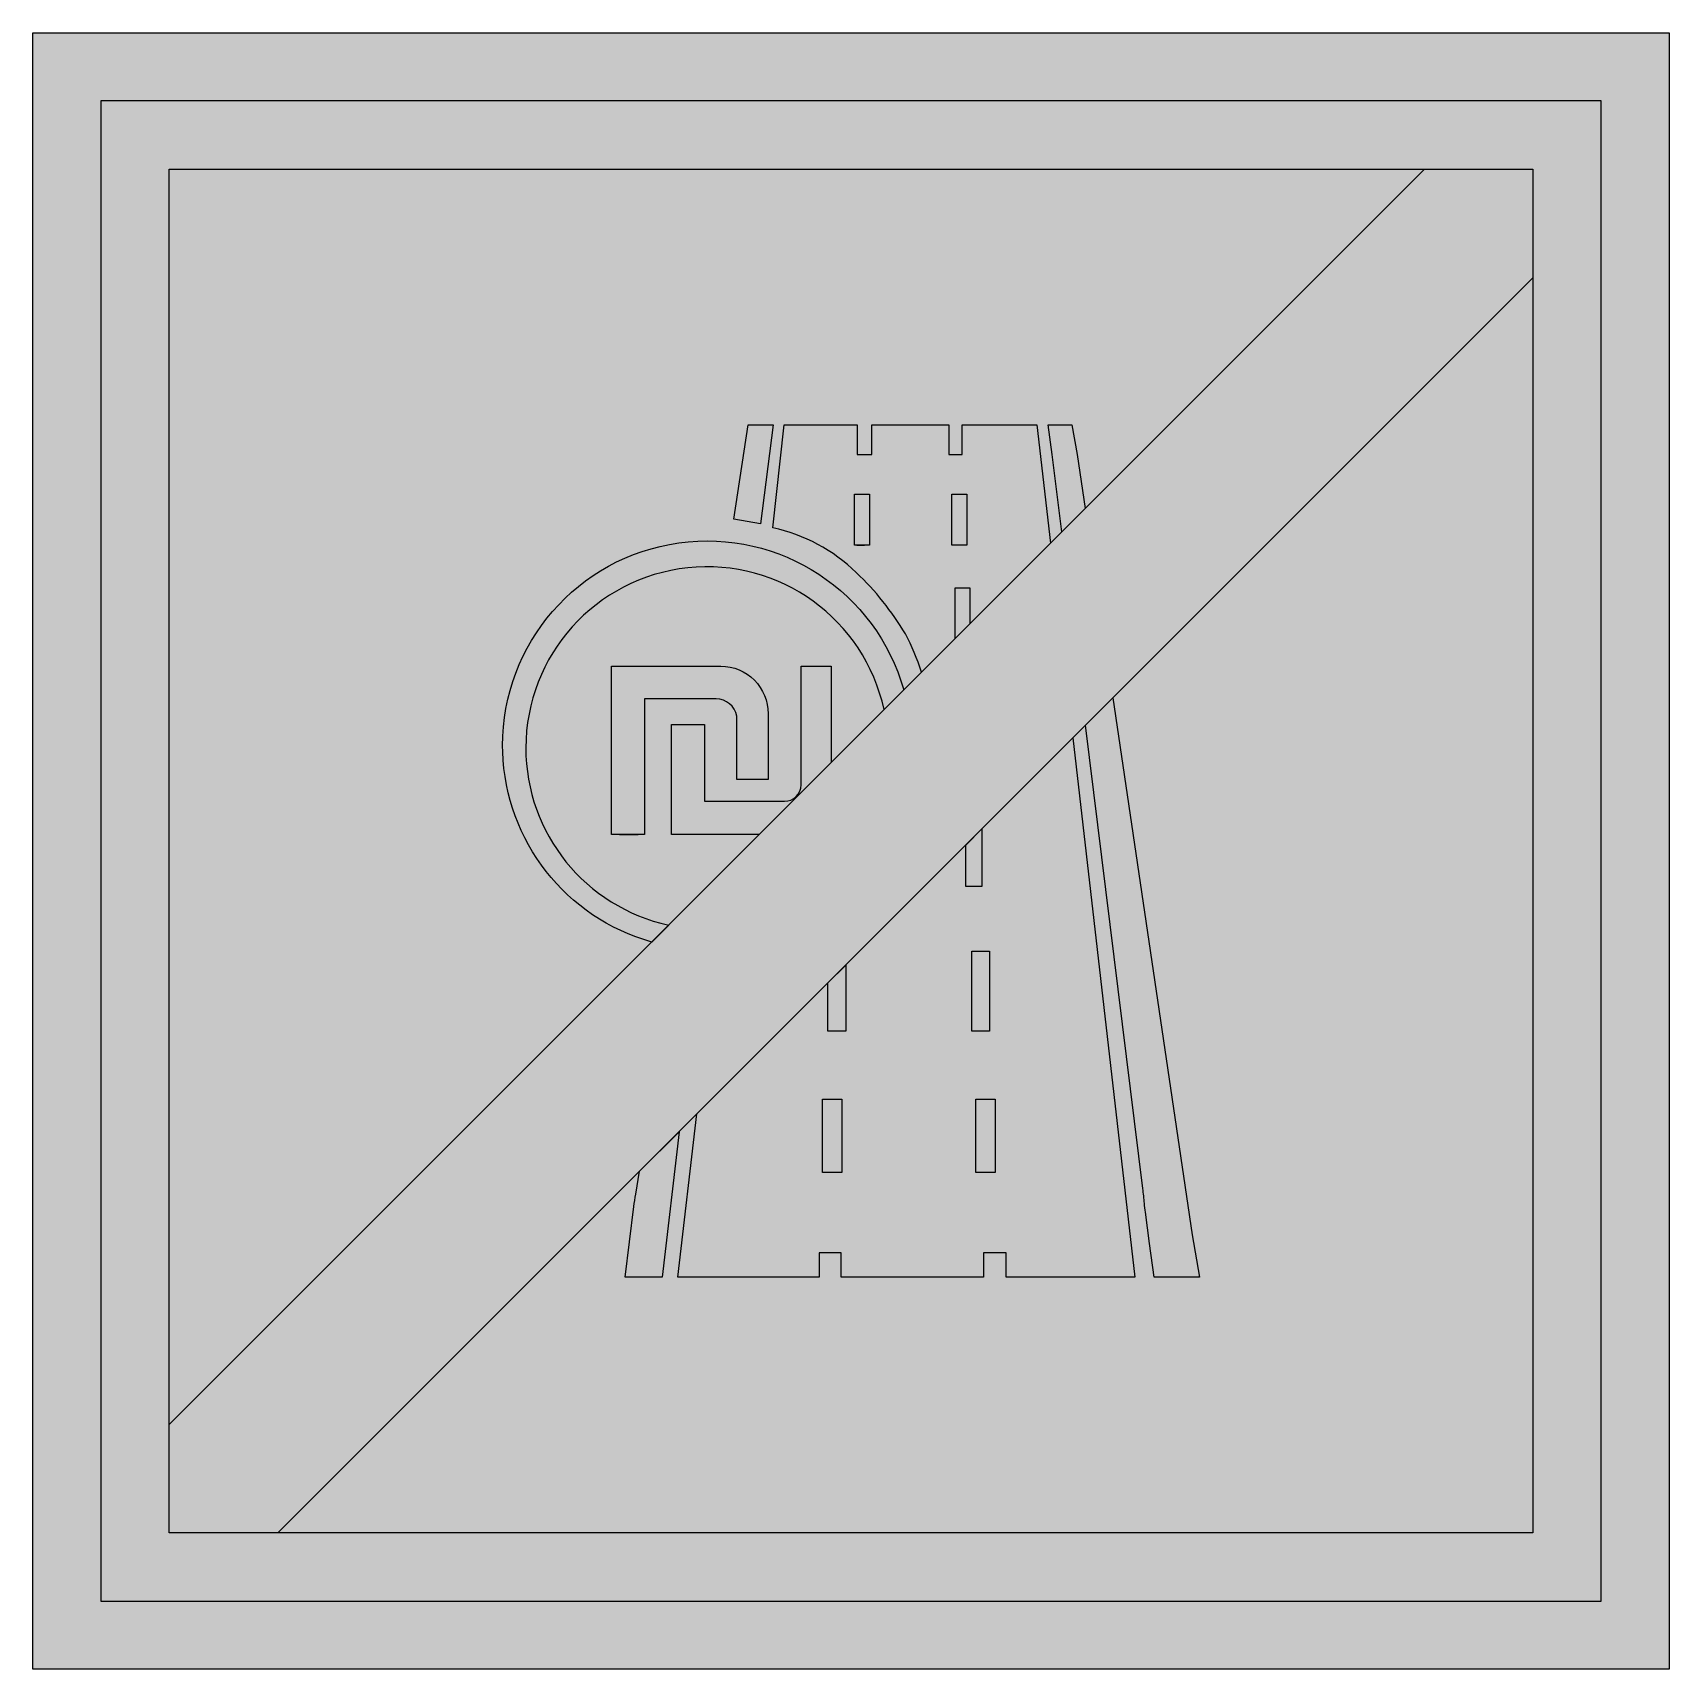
# Model space of a CAD drawing. Extents: x 0 to 14350, y 0 to 5060.
# Drawn here: x 4425 to 6345, y 1570 to 3490 of the extents above; entities that cross this region are included whole.
import ezdxf

# ---------------------------------------------------------------- set-up
doc = ezdxf.new("R2010")
doc.units = 0
doc.header["$MEASUREMENT"] = 0

msp = doc.modelspace()

# ---------------------------------------------------------------- hatches: boundary and pattern name
h = msp.add_hatch(color=5)
h.paths.add_polyline_path([(4425, 1570), (4425, 3490), (6345, 3490), (6345, 1570)])
h.paths.add_polyline_path([(4505, 1650), (6265, 1650), (6265, 3410), (4505, 3410)], flags=16)
h.paths.add_polyline_path([(4585, 1730), (4585, 3330), (6185, 3330), (6185, 1730)], flags=0)
edge = h.paths.add_edge_path(flags=0)
edge.add_line((5692.35, 2709.71), (5785.27, 2079.79))
edge.add_line((5785.27, 2079.79), (5793.71, 2030))
edge.add_line((5793.71, 2030), (5761.48, 2030))
edge.add_line((5761.48, 2030), (5758.79, 2030))
edge.add_line((5758.79, 2030), (5744.86, 2030))
edge.add_line((5744.86, 2030), (5740.86, 2030))
edge.add_line((5740.86, 2030), (5735.08, 2069.45))
edge.add_line((5735.08, 2069.45), (5730.41, 2106.13))
edge.add_arc((6289.542263368881, 2173.704474112184), 563.2008500451205, 185.825511543816, 186.8911159823319, ccw=False)
edge.add_arc((5169.565988931767, 2064.068921379574), 562.1382448624335, 5.355896340768184, 7.144164458849204)
edge.add_line((5727.34, 2133.98), (5660.26, 2677.62))
edge.add_line((5660.26, 2677.62), (5692.35, 2709.71))
h.paths.add_polyline_path([(5645.31, 2662.67), (5718.13, 2030), (5597.28, 2030), (5566.97, 2030), (5566.97, 2036.99), (5566.97, 2058.67), (5540.5, 2058.67), (5540.5, 2030), (5515.17, 2030), (5399.69, 2030), (5373.61, 2030), (5373.61, 2032.5), (5373.61, 2058.67), (5347.52, 2058.67), (5347.52, 2036.37), (5347.52, 2030.03), (5295.72, 2030), (5181.78, 2030), (5204.22, 2221.58)], flags=0)
h.paths.add_polyline_path([(5538.46, 2555.82), (5538.46, 2488.41), (5519.67, 2488.41), (5519.67, 2537.03)], flags=0)
h.paths.add_polyline_path([(5378.77, 2396.13), (5378.77, 2318.59), (5357.92, 2318.59), (5357.92, 2375.28)], flags=0)
edge = h.paths.add_edge_path(flags=0)
edge.add_line((5183.34, 2200.7), (5163.65, 2030))
edge.add_line((5163.65, 2030), (5119.95, 2030))
edge.add_line((5119.95, 2030), (5130.13, 2112.94))
edge.add_arc((5536.573283276822, 2049.360949148601), 411.385996635772, 169.0847051549172, 171.1093936550067, ccw=False)
edge.add_line((5132.63, 2127.26), (5136.98, 2154.34))
edge.add_line((5136.98, 2154.34), (5183.34, 2200.7))
h.paths.add_polyline_path([(5632.29, 2904.34), (5621.07, 2995.32), (5616.46, 3030), (5644.09, 3030), (5650.22, 2995.32), (5659.61, 2931.66)], flags=0)
edge = h.paths.add_edge_path(flags=0)
edge.add_arc((5198.987314722284, 2651.874645267073), 282.9151532956604, 18.12776105715795, 27.99420532393968)
edge.add_arc((5162.517785205502, 2614.742255642303), 332.9158224088155, 30.69197995407867, 46.60238970649173)
edge.add_arc((5249.911080405097, 2711.042052205904), 202.9173540979347, 45.85038365516871, 77.61867686507775)
edge.add_line((5293.42, 2909.24), (5306.47, 3030))
edge.add_line((5306.47, 3030), (5374.75, 3030))
edge.add_line((5374.75, 3030), (5392.4, 3030))
edge.add_line((5392.4, 3030), (5392.4, 2995.28))
edge.add_line((5392.4, 2995.28), (5409.28, 2995.28))
edge.add_line((5409.28, 2995.28), (5409.28, 3030))
edge.add_line((5409.28, 3030), (5426.93, 3030))
edge.add_line((5426.93, 3030), (5476.81, 3030))
edge.add_line((5476.81, 3030), (5499.82, 3030))
edge.add_line((5499.82, 3030), (5499.82, 2995.28))
edge.add_line((5499.82, 2995.28), (5515.56, 2995.28))
edge.add_line((5515.56, 2995.28), (5515.56, 3030))
edge.add_line((5515.56, 3030), (5529.37, 3030))
edge.add_line((5529.37, 3030), (5603.03, 3030))
edge.add_line((5603.03, 3030), (5619.02, 2891.07))
edge.add_line((5619.02, 2891.07), (5467.86, 2739.9))
h.paths.add_polyline_path([(5507.14, 2779.19), (5507.14, 2838.8), (5524.5, 2838.8), (5524.5, 2796.54)], flags=0)
edge = h.paths.add_edge_path(flags=0)
edge.add_line((5277.4, 2549.45), (5174.49, 2549.45))
edge.add_line((5174.49, 2549.45), (5174.49, 2650.17))
edge.add_line((5174.49, 2650.17), (5174.44, 2676))
edge.add_line((5174.44, 2676), (5174.44, 2678.49))
edge.add_line((5174.44, 2678.49), (5213.32, 2678.49))
edge.add_line((5213.32, 2678.49), (5213.32, 2640.03))
edge.add_line((5213.32, 2640.03), (5213.32, 2588.3))
edge.add_line((5213.32, 2588.3), (5307.07, 2588.3))
edge.add_arc((5307.074948497405, 2607.615051529267), 19.31505216316648, 269.9853208773679, 359.9850152457312)
edge.add_line((5326.39, 2607.61), (5326.39, 2720.81))
edge.add_line((5326.39, 2720.81), (5326.39, 2733.11))
edge.add_line((5326.39, 2733.11), (5326.39, 2746.9))
edge.add_line((5326.39, 2746.9), (5361.72, 2746.9))
edge.add_line((5361.72, 2746.9), (5361.72, 2730.21))
edge.add_line((5361.72, 2730.21), (5361.71, 2633.76))
edge.add_line((5361.71, 2633.76), (5277.4, 2549.45))
edge = h.paths.add_edge_path(flags=0)
edge.add_arc((5216.04770471826, 2654.005016572883), 239.7554332083164, 181.8703228212352, 254.2950904123202, ccw=False)
edge.add_line((4976.42, 2646.18), (4976.29, 2653.35))
edge.add_arc((5216.049247470706, 2654.015194748467), 239.7601702363692, 15.703871532329288, 180.1589626020826, ccw=False)
edge.add_line((5446.86, 2718.91), (5423.78, 2695.83))
edge.add_arc((5216.044736334986, 2650.870849936205), 212.5447363366868, 12.2119084242687, 180.0002291176824)
edge.add_arc((5216.043371611267, 2650.87511793353), 212.5433716728852, 180.0013796524861, 257.789605727916)
edge.add_line((5171.09, 2443.14), (5151.15, 2423.2))
h.paths.add_polyline_path([(5247.59, 2919.43), (5264.4, 3029.99), (5293.82, 3030), (5278.82, 2914)], flags=0)
h.paths.add_polyline_path([(5389.06, 2888.85), (5389.06, 2948.45), (5406.58, 2948.45), (5406.58, 2888.85)], flags=0)
h.paths.add_polyline_path([(5503.46, 2888.85), (5503.46, 2948.45), (5520.99, 2948.45), (5520.99, 2888.85)], flags=0)
h.paths.add_polyline_path([(5400.94, 2888.85), (5391.89, 2888.79)], flags=0)
h.paths.add_polyline_path([(5351.42, 2152.63), (5351.42, 2239.01), (5374.18, 2239.01), (5374.18, 2152.63)], flags=0)
h.paths.add_polyline_path([(5531.48, 2152.63), (5531.48, 2239.01), (5554.24, 2239.01), (5554.24, 2152.63)], flags=0)
h.paths.add_polyline_path([(5526.83, 2318.59), (5526.83, 2412.64), (5547.68, 2412.64), (5547.68, 2318.59)], flags=0)
h.paths.add_polyline_path([(5135.18, 2549.45), (5113.49, 2549.45)], flags=0)
edge = h.paths.add_edge_path(flags=0)
edge.add_line((5251.22, 2624.29), (5251.22, 2688.31))
edge.add_arc((5226.964934880335, 2683.641645065452), 24.70023728133233, 10.8944549315022, 90.70735860972448)
edge.add_arc((5222.465802051732, 2621.256894379578), 87.18405003741742, 87.24258474077969, 90.26668672568583)
edge.add_line((5222.06, 2708.44), (5142.64, 2708.44))
edge.add_line((5142.64, 2708.44), (5142.64, 2579.47))
edge.add_line((5142.64, 2579.47), (5142.64, 2555.63))
edge.add_line((5142.64, 2555.63), (5142.64, 2549.45))
edge.add_line((5142.64, 2549.45), (5103.89, 2549.45))
edge.add_line((5103.89, 2549.45), (5103.89, 2559.26))
edge.add_line((5103.89, 2559.26), (5103.89, 2659.34))
edge.add_line((5103.89, 2659.34), (5103.89, 2746.9))
edge.add_line((5103.89, 2746.9), (5216.98, 2746.9))
edge.add_line((5216.98, 2746.9), (5232.42, 2746.84))
edge.add_arc((5232.451198748004, 2691.618862925305), 55.22114588800363, -0.5279881492791105, 90.03237087266211, ccw=False)
edge.add_line((5287.67, 2691.11), (5287.67, 2621.87))
edge.add_line((5287.67, 2621.87), (5287.67, 2614.05))
edge.add_line((5287.67, 2614.05), (5251.22, 2614.05))
edge.add_line((5251.22, 2614.05), (5251.22, 2624.29))
h = msp.add_hatch(color=7)
h.paths.add_polyline_path([(4505, 1650), (6265, 1650), (6265, 3410), (4505, 3410)])
h.paths.add_polyline_path([(4585, 1730), (4585, 3330), (6185, 3330), (6185, 1730)], flags=16)
edge = h.paths.add_edge_path(flags=0)
edge.add_line((5692.35, 2709.71), (5785.27, 2079.79))
edge.add_line((5785.27, 2079.79), (5793.71, 2030))
edge.add_line((5793.71, 2030), (5761.48, 2030))
edge.add_line((5761.48, 2030), (5758.79, 2030))
edge.add_line((5758.79, 2030), (5744.86, 2030))
edge.add_line((5744.86, 2030), (5740.86, 2030))
edge.add_line((5740.86, 2030), (5735.08, 2069.45))
edge.add_line((5735.08, 2069.45), (5730.41, 2106.13))
edge.add_arc((6289.542263368881, 2173.704474112184), 563.2008500451205, 185.825511543816, 186.8911159823319, ccw=False)
edge.add_arc((5169.565988931767, 2064.068921379574), 562.1382448624335, 5.355896340768184, 7.144164458849204)
edge.add_line((5727.34, 2133.98), (5660.26, 2677.62))
edge.add_line((5660.26, 2677.62), (5692.35, 2709.71))
h.paths.add_polyline_path([(5645.31, 2662.67), (5718.13, 2030), (5597.28, 2030), (5566.97, 2030), (5566.97, 2036.99), (5566.97, 2058.67), (5540.5, 2058.67), (5540.5, 2030), (5515.17, 2030), (5399.69, 2030), (5373.61, 2030), (5373.61, 2032.5), (5373.61, 2058.67), (5347.52, 2058.67), (5347.52, 2036.37), (5347.52, 2030.03), (5295.72, 2030), (5181.78, 2030), (5204.22, 2221.58)], flags=0)
h.paths.add_polyline_path([(5538.46, 2555.82), (5538.46, 2488.41), (5519.67, 2488.41), (5519.67, 2537.03)], flags=0)
h.paths.add_polyline_path([(5378.77, 2396.13), (5378.77, 2318.59), (5357.92, 2318.59), (5357.92, 2375.28)], flags=0)
edge = h.paths.add_edge_path(flags=0)
edge.add_line((5183.34, 2200.7), (5163.65, 2030))
edge.add_line((5163.65, 2030), (5119.95, 2030))
edge.add_line((5119.95, 2030), (5130.13, 2112.94))
edge.add_arc((5536.573283276822, 2049.360949148601), 411.385996635772, 169.0847051549172, 171.1093936550067, ccw=False)
edge.add_line((5132.63, 2127.26), (5136.98, 2154.34))
edge.add_line((5136.98, 2154.34), (5183.34, 2200.7))
h.paths.add_polyline_path([(5632.29, 2904.34), (5621.07, 2995.32), (5616.46, 3030), (5644.09, 3030), (5650.22, 2995.32), (5659.61, 2931.66)], flags=0)
edge = h.paths.add_edge_path(flags=0)
edge.add_arc((5198.987314722284, 2651.874645267073), 282.9151532956604, 18.12776105715795, 27.99420532393968)
edge.add_arc((5162.517785205502, 2614.742255642303), 332.9158224088155, 30.69197995407867, 46.60238970649173)
edge.add_arc((5249.911080405097, 2711.042052205904), 202.9173540979347, 45.85038365516871, 77.61867686507775)
edge.add_line((5293.42, 2909.24), (5306.47, 3030))
edge.add_line((5306.47, 3030), (5374.75, 3030))
edge.add_line((5374.75, 3030), (5392.4, 3030))
edge.add_line((5392.4, 3030), (5392.4, 2995.28))
edge.add_line((5392.4, 2995.28), (5409.28, 2995.28))
edge.add_line((5409.28, 2995.28), (5409.28, 3030))
edge.add_line((5409.28, 3030), (5426.93, 3030))
edge.add_line((5426.93, 3030), (5476.81, 3030))
edge.add_line((5476.81, 3030), (5499.82, 3030))
edge.add_line((5499.82, 3030), (5499.82, 2995.28))
edge.add_line((5499.82, 2995.28), (5515.56, 2995.28))
edge.add_line((5515.56, 2995.28), (5515.56, 3030))
edge.add_line((5515.56, 3030), (5529.37, 3030))
edge.add_line((5529.37, 3030), (5603.03, 3030))
edge.add_line((5603.03, 3030), (5619.02, 2891.07))
edge.add_line((5619.02, 2891.07), (5467.86, 2739.9))
h.paths.add_polyline_path([(5507.14, 2779.19), (5507.14, 2838.8), (5524.5, 2838.8), (5524.5, 2796.54)], flags=0)
edge = h.paths.add_edge_path(flags=0)
edge.add_line((5277.4, 2549.45), (5174.49, 2549.45))
edge.add_line((5174.49, 2549.45), (5174.49, 2650.17))
edge.add_line((5174.49, 2650.17), (5174.44, 2676))
edge.add_line((5174.44, 2676), (5174.44, 2678.49))
edge.add_line((5174.44, 2678.49), (5213.32, 2678.49))
edge.add_line((5213.32, 2678.49), (5213.32, 2640.03))
edge.add_line((5213.32, 2640.03), (5213.32, 2588.3))
edge.add_line((5213.32, 2588.3), (5307.07, 2588.3))
edge.add_arc((5307.074948497405, 2607.615051529267), 19.31505216316648, 269.9853208773679, 359.9850152457312)
edge.add_line((5326.39, 2607.61), (5326.39, 2720.81))
edge.add_line((5326.39, 2720.81), (5326.39, 2733.11))
edge.add_line((5326.39, 2733.11), (5326.39, 2746.9))
edge.add_line((5326.39, 2746.9), (5361.72, 2746.9))
edge.add_line((5361.72, 2746.9), (5361.72, 2730.21))
edge.add_line((5361.72, 2730.21), (5361.71, 2633.76))
edge.add_line((5361.71, 2633.76), (5277.4, 2549.45))
edge = h.paths.add_edge_path(flags=0)
edge.add_arc((5216.04770471826, 2654.005016572883), 239.7554332083164, 181.8703228212352, 254.2950904123202, ccw=False)
edge.add_line((4976.42, 2646.18), (4976.29, 2653.35))
edge.add_arc((5216.049247470706, 2654.015194748467), 239.7601702363692, 15.703871532329288, 180.1589626020826, ccw=False)
edge.add_line((5446.86, 2718.91), (5423.78, 2695.83))
edge.add_arc((5216.044736334986, 2650.870849936205), 212.5447363366868, 12.2119084242687, 180.0002291176824)
edge.add_arc((5216.043371611267, 2650.87511793353), 212.5433716728852, 180.0013796524861, 257.789605727916)
edge.add_line((5171.09, 2443.14), (5151.15, 2423.2))
h.paths.add_polyline_path([(5247.59, 2919.43), (5264.4, 3029.99), (5293.82, 3030), (5278.82, 2914)], flags=0)
h.paths.add_polyline_path([(5389.06, 2888.85), (5389.06, 2948.45), (5406.58, 2948.45), (5406.58, 2888.85)], flags=0)
h.paths.add_polyline_path([(5503.46, 2888.85), (5503.46, 2948.45), (5520.99, 2948.45), (5520.99, 2888.85)], flags=0)
h.paths.add_polyline_path([(5400.94, 2888.85), (5391.89, 2888.79)], flags=0)
h.paths.add_polyline_path([(5351.42, 2152.63), (5351.42, 2239.01), (5374.18, 2239.01), (5374.18, 2152.63)], flags=0)
h.paths.add_polyline_path([(5531.48, 2152.63), (5531.48, 2239.01), (5554.24, 2239.01), (5554.24, 2152.63)], flags=0)
h.paths.add_polyline_path([(5526.83, 2318.59), (5526.83, 2412.64), (5547.68, 2412.64), (5547.68, 2318.59)], flags=0)
h.paths.add_polyline_path([(5135.18, 2549.45), (5113.49, 2549.45)], flags=0)
edge = h.paths.add_edge_path(flags=0)
edge.add_line((5251.22, 2624.29), (5251.22, 2688.31))
edge.add_arc((5226.964934880335, 2683.641645065452), 24.70023728133233, 10.8944549315022, 90.70735860972448)
edge.add_arc((5222.465802051732, 2621.256894379578), 87.18405003741742, 87.24258474077969, 90.26668672568583)
edge.add_line((5222.06, 2708.44), (5142.64, 2708.44))
edge.add_line((5142.64, 2708.44), (5142.64, 2579.47))
edge.add_line((5142.64, 2579.47), (5142.64, 2555.63))
edge.add_line((5142.64, 2555.63), (5142.64, 2549.45))
edge.add_line((5142.64, 2549.45), (5103.89, 2549.45))
edge.add_line((5103.89, 2549.45), (5103.89, 2559.26))
edge.add_line((5103.89, 2559.26), (5103.89, 2659.34))
edge.add_line((5103.89, 2659.34), (5103.89, 2746.9))
edge.add_line((5103.89, 2746.9), (5216.98, 2746.9))
edge.add_line((5216.98, 2746.9), (5232.42, 2746.84))
edge.add_arc((5232.451198748004, 2691.618862925305), 55.22114588800363, -0.5279881492791105, 90.03237087266211, ccw=False)
edge.add_line((5287.67, 2691.11), (5287.67, 2621.87))
edge.add_line((5287.67, 2621.87), (5287.67, 2614.05))
edge.add_line((5287.67, 2614.05), (5251.22, 2614.05))
edge.add_line((5251.22, 2614.05), (5251.22, 2624.29))
at = {"true_color": 0x000000}
msp.add_hatch(color=18, dxfattribs=at).paths.add_polyline_path([(6057.95, 3330), (6185, 3330), (6185, 3202.36), (4712.64, 1730), (4585, 1730), (4585, 1857.05)])

# ---------------------------------------------------------------- linework, layer by layer
at = {"color": 5}
for points in [[(4425, 1570), (4425, 3490), (6345, 3490), (6345, 1570)], [(4505, 1650), (6265, 1650), (6265, 3410), (4505, 3410)], [(4585, 1730), (4585, 3330), (6185, 3330), (6185, 1730)], [(5247.59, 2919.43), (5264.4, 3029.99), (5293.82, 3030), (5278.82, 2914)], [(5632.29, 2904.34), (5621.07, 2995.32), (5616.46, 3030), (5644.09, 3030), (5650.22, 2995.32), (5659.61, 2931.66)], [(5389.06, 2888.85), (5389.06, 2948.45), (5406.58, 2948.45), (5406.58, 2888.85)], [(5503.46, 2888.85), (5503.46, 2948.45), (5520.99, 2948.45), (5520.99, 2888.85)], [(5400.94, 2888.85), (5391.89, 2888.79)], [(5507.14, 2779.19), (5507.14, 2838.8), (5524.5, 2838.8), (5524.5, 2796.54)], [(5645.31, 2662.67), (5718.13, 2030), (5597.28, 2030), (5566.97, 2030), (5566.97, 2036.99), (5566.97, 2058.67), (5540.5, 2058.67), (5540.5, 2030), (5515.17, 2030), (5399.69, 2030), (5373.61, 2030), (5373.61, 2032.5), (5373.61, 2058.67), (5347.52, 2058.67), (5347.52, 2036.37), (5347.52, 2030.03), (5295.72, 2030), (5181.78, 2030), (5204.22, 2221.58)], [(5538.46, 2555.82), (5538.46, 2488.41), (5519.67, 2488.41), (5519.67, 2537.03)], [(5135.18, 2549.45), (5113.49, 2549.45)], [(5526.83, 2318.59), (5526.83, 2412.64), (5547.68, 2412.64), (5547.68, 2318.59)], [(5378.77, 2396.13), (5378.77, 2318.59), (5357.92, 2318.59), (5357.92, 2375.28)], [(5351.42, 2152.63), (5351.42, 2239.01), (5374.18, 2239.01), (5374.18, 2152.63)], [(5531.48, 2152.63), (5531.48, 2239.01), (5554.24, 2239.01), (5554.24, 2152.63)]]:
    msp.add_lwpolyline(points, close=True, dxfattribs=at)
at = {"color": 18, "true_color": 0x000000}
msp.add_lwpolyline([(6057.95, 3330), (6185, 3330), (6185, 3202.36), (4712.64, 1730), (4585, 1730), (4585, 1857.05)], close=True, dxfattribs=at)
at = {"color": 5}
for points in [[(5467.86, 2739.9, 0.04307709999999999), (5448.8, 2784.67, 0.069534), (5391.25, 2856.64, 0.13951), (5293.42, 2909.24), (5306.47, 3030), (5374.75, 3030), (5392.4, 3030), (5392.4, 2995.28), (5409.28, 2995.28), (5409.28, 3030), (5426.93, 3030), (5476.81, 3030), (5499.82, 3030), (5499.82, 2995.28), (5515.56, 2995.28), (5515.56, 3030), (5529.37, 3030), (5603.03, 3030), (5619.02, 2891.07)], [(5151.15, 2423.2, -0.32697), (4976.42, 2646.18), (4976.29, 2653.35, -0.8727790000000001), (5446.86, 2718.91), (5423.78, 2695.83, 0.898733), (5003.5, 2650.87, 0.353079), (5171.09, 2443.14)], [(5251.22, 2624.29), (5251.22, 2688.31, 0.363046), (5226.66, 2708.34, 0.0131959), (5222.06, 2708.44), (5142.64, 2708.44), (5142.64, 2579.47), (5142.64, 2555.63), (5142.64, 2549.45), (5103.89, 2549.45), (5103.89, 2559.26), (5103.89, 2659.34), (5103.89, 2746.9), (5216.98, 2746.9), (5232.42, 2746.84, -0.417081), (5287.67, 2691.11), (5287.67, 2621.87), (5287.67, 2614.05), (5251.22, 2614.05)], [(5277.4, 2549.45), (5174.49, 2549.45), (5174.49, 2650.17), (5174.44, 2676), (5174.44, 2678.49), (5213.32, 2678.49), (5213.32, 2640.03), (5213.32, 2588.3), (5307.07, 2588.3, 0.414212), (5326.39, 2607.61), (5326.39, 2720.81), (5326.39, 2733.11), (5326.39, 2746.9), (5361.72, 2746.9), (5361.72, 2730.21), (5361.71, 2633.76)], [(5692.35, 2709.71), (5785.27, 2079.79), (5793.71, 2030), (5761.48, 2030), (5758.79, 2030), (5744.86, 2030), (5740.86, 2030), (5735.08, 2069.45), (5730.41, 2106.13, -0.00464961), (5729.25, 2116.54, 0.00780295), (5727.34, 2133.98), (5660.26, 2677.62)], [(5183.34, 2200.7), (5163.65, 2030), (5119.95, 2030), (5130.13, 2112.94, -0.0088346), (5132.63, 2127.26), (5136.98, 2154.34)]]:
    msp.add_lwpolyline(points, format="xyb", close=True, dxfattribs=at)

doc.saveas('drawing.dxf')
